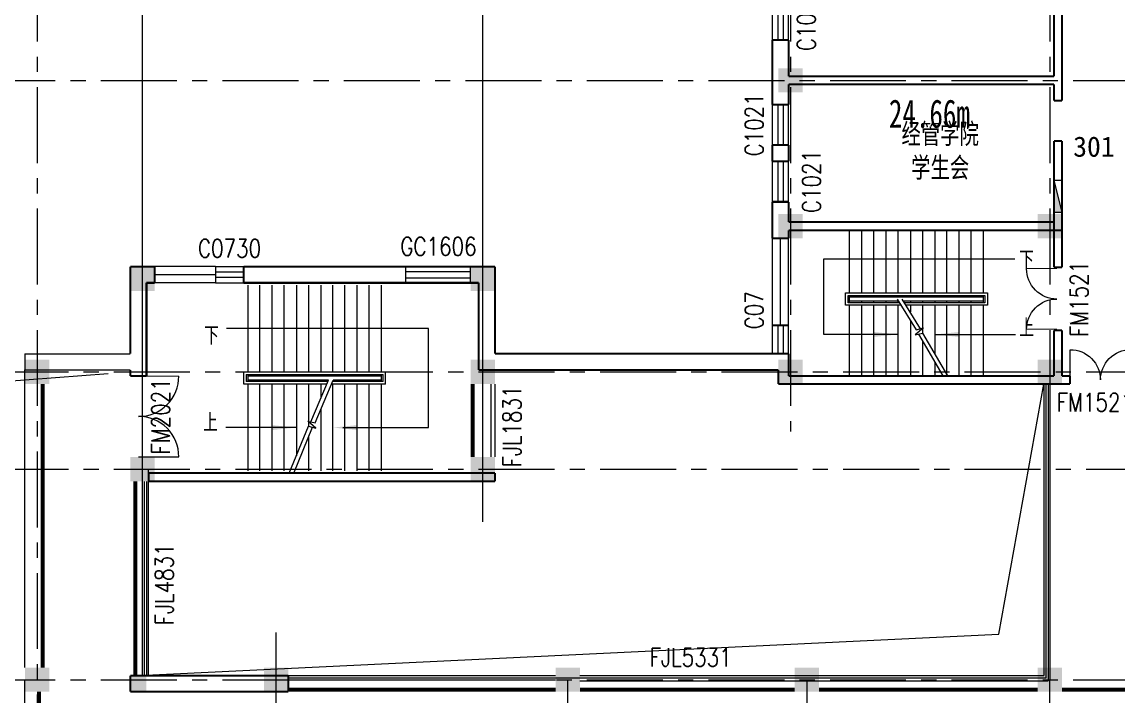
# Model space of a CAD drawing. Extents: x 2719331 to 3465925, y -270324 to -167476.
# Drawn here: x 3063763 to 3090823, y -222807 to -206159 of the extents above; entities that cross this region are included whole.
import ezdxf
from ezdxf.enums import TextEntityAlignment as Align

# ---------------------------------------------------------------- set-up
doc = ezdxf.new("R2010")
doc.units = 0
doc.header["$LTSCALE"] = 1500
doc.header["$MEASUREMENT"] = 0
doc.linetypes.add('CENTER', pattern=[2, 1.25, -0.25, 0.25, -0.25])
doc.linetypes.add('DASH', pattern=[0.35, 0.25, -0.1])
doc.layers.get('0').update_dxf_attribs({"linetype": 'CONTINUOUS', "lineweight": 0})
for name, color, linetype, lineweight in [('COLUMN', 7, 'CONTINUOUS', 5), ('DOTE', 7, 'CENTER', 5), ('OTHER', 7, 'CONTINUOUS', 5), ('P-S-TEXT', 7, 'CONTINUOUS', 5), ('PUB_DIM', 250, 'CONTINUOUS', 5), ('STAIR', 7, 'CONTINUOUS', 5), ('WALL', 7, 'CONTINUOUS', 5), ('WINDOW', 7, 'CONTINUOUS', 5), ('WINDOW_TEXT', 7, 'CONTINUOUS', 5), ('我的', 7, 'CONTINUOUS', 5), ('消火栓', 7, 'CONTINUOUS', 5), ('看线', 7, 'CONTINUOUS', 5), ('防火卷帘', 7, 'CONTINUOUS', 5), ('防火卷帘名称', 7, 'CONTINUOUS', 5)]:
    doc.layers.add(name, color=color, linetype=linetype, lineweight=lineweight)
doc.layers.add('中文', color=4, linetype='CONTINUOUS')
doc.layers.add('地面', color=250, linetype='CONTINUOUS')
doc.styles.add('_SIMPLEX', font='SIMPLEX.shx', dxfattribs={"width": 0.6})
doc.styles.add('H1', font='romans.shx', dxfattribs={"width": 1.2, "bigfont": 'hztxt.shx'})
doc.styles.add('HZ4', font='SimSun.ttf', dxfattribs={"width": 0.7, "height": 700})
doc.styles.add('SIMPLEX', font='SIMPLEX.SHX', dxfattribs={"width": 0.6})
doc.styles.get("Standard").update_dxf_attribs({"font": 'SIMHEI.TTF', "height": 1.2})

# ---------------------------------------------------------------- blocks, each defined once
blk = doc.blocks.new('_FZH')
blk.add_solid([(0.5, -0.5), (-0.5, -0.5), (0.5, 0.5), (-0.5, 0.5)])
blk = doc.blocks.new('_ARROW')
blk.add_solid([(0, 0), (-1, 0.1), (-1, -0.1)])
blk = doc.blocks.new('M_A3PTU')
for p, q in [((-0.5, 0), (-0.499, -0.498)), ((0.5, 0), (0.499, -0.498))]:
    blk.add_line(p, q)
for centre, start, end in [((-0.498, -0.001), 269.885, 0.0763), ((0.498, -0.001), 179.9237, 270.115)]:
    blk.add_arc(centre, 0.498, start, end)
blk = doc.blocks.new('A$C68C06AB7')
at = {"layer": '消火栓'}
blk.add_hatch(color=256, dxfattribs=at).paths.add_polyline_path([(800, 200), (0, 200), (800, 0)])
blk.add_line((0, 200), (800, 0), dxfattribs=at)
blk.add_lwpolyline([(0, 200), (0, 0), (800, 0), (800, 200)], close=True, dxfattribs=at)
blk = doc.blocks.new('_WBLK')
for p, q in [((-0.5, 0.5), (0.5, 0.5)), ((0.5, 0.167), (-0.5, 0.167)), ((0.5, -0.167), (-0.5, -0.167)), ((-0.5, -0.5), (0.5, -0.5))]:
    blk.add_line(p, q)
at = {"layer": 'WINDOW_TEXT', "style": 'SIMPLEX', "flags": 9}
blk.add_attdef('A', text='', height=1, dxfattribs=at).set_placement((0, 1.5), align=Align.MIDDLE)
blk = doc.blocks.new('_GCBLK')
at = {"linetype": 'DASH'}
for p, q in [((-0.5, -0.5), (-0.5, 0.5)), ((0.5, -0.5), (0.5, 0.5)), ((-0.5, 0.2), (0.5, 0.2)), ((-0.5, -0.2), (0.5, -0.2))]:
    blk.add_line(p, q, dxfattribs=at)
at = {"layer": 'WINDOW_TEXT', "style": 'SIMPLEX', "flags": 9}
blk.add_attdef('A', text='', height=1, dxfattribs=at).set_placement((0, 1.5), align=Align.MIDDLE)

msp = doc.modelspace()

# ---------------------------------------------------------------- linework, layer by layer
at = {"layer": 'DOTE', "lineweight": 0}
for p, q in [((3064138.2, -177768.4), (3064138.2, -244174.4)), ((3082738.2, -177768.4), (3082738.2, -216274.1)), ((3089138.2, -177768.4), (3089138.2, -222501.7)), ((3056712.2, -207602), (3126057, -207602)), ((3057035.1, -214802), (3126498.5, -214802)), ((3057035.1, -217202), (3127112, -217202)), ((3056712.2, -222402), (3120288.5, -222402))]:
    msp.add_line(p, q, dxfattribs=at)
at = {"layer": 'OTHER', "lineweight": 0}
for points in [[(3061979.9, -215139.4), (3065888.2, -214843.1)], [(3066648.5, -222302), (3087881.8, -221276.7), (3088988.2, -215102)]]:
    msp.add_lwpolyline(points, dxfattribs=at)
at = {"layer": 'PUB_DIM', "lineweight": 0}
for points in [[(3085396.3, -213877), (3083563.1, -213877), (3083563.1, -212006.5), (3088274.6, -212006.5)], [(3071688.2, -216177), (3073798.4, -216177), (3073798.4, -213732), (3068809.9, -213732)], [(3086296.3, -213877), (3088287.9, -213877)], [(3070538.2, -216177), (3068796.6, -216177)]]:
    msp.add_lwpolyline(points, dxfattribs=at)
at = {"layer": 'STAIR', "lineweight": 0}
for p, q in [((3084196.3, -212852), (3084196.3, -211302)), ((3084496.3, -212852), (3084496.3, -211302)), ((3084796.3, -212852), (3084796.3, -211302)), ((3085096.3, -212852), (3085096.3, -211302)), ((3085396.3, -212852), (3085396.3, -211302)), ((3085696.3, -211302), (3085696.3, -212852)), ((3085996.3, -211302), (3085996.3, -212852)), ((3086296.3, -211302), (3086296.3, -212852)), ((3086596.3, -212852), (3086596.3, -211302)), ((3086896.3, -212852), (3086896.3, -211302)), ((3087196.3, -212852), (3087196.3, -211302)), ((3087496.3, -211302), (3087496.3, -212852)), ((3069338.2, -212662), (3069338.2, -214802)), ((3069638.2, -214802), (3069638.2, -212662)), ((3069938.2, -214802), (3069938.2, -212662)), ((3070238.2, -214802), (3070238.2, -212662)), ((3070538.2, -212662), (3070538.2, -214802)), ((3070838.2, -212662), (3070838.2, -214802)), ((3071138.2, -212662), (3071138.2, -214802)), ((3071438.2, -214802), (3071438.2, -212662)), ((3071738.2, -214802), (3071738.2, -212662)), ((3072038.2, -214802), (3072038.2, -212662)), ((3072338.2, -214802), (3072338.2, -212662)), ((3072638.2, -214802), (3072638.2, -212662)), ((3084096.3, -212852), (3087596.3, -212852)), ((3084096.3, -213152), (3084096.3, -212852)), ((3084156.3, -212912), (3087536.3, -212912)), ((3084156.3, -213092), (3084156.3, -212912)), ((3084196.3, -213092), (3084196.3, -212912)), ((3084196.3, -212952), (3087496.3, -212952)), ((3084496.3, -212952), (3084496.3, -212912)), ((3084796.3, -212952), (3084796.3, -212912)), ((3085096.3, -212952), (3085096.3, -212912)), ((3085396.3, -212952), (3085396.3, -212912)), ((3085696.3, -212912), (3085696.3, -212952)), ((3085996.3, -212912), (3085996.3, -212952)), ((3086296.3, -212912), (3086296.3, -212952)), ((3086596.3, -212952), (3086596.3, -212912)), ((3086896.3, -212952), (3086896.3, -212912)), ((3087196.3, -212952), (3087196.3, -212912)), ((3087496.3, -212912), (3087496.3, -213092)), ((3087536.3, -212912), (3087536.3, -213092)), ((3087596.3, -212852), (3087596.3, -213152)), ((3085454, -213152), (3084096.3, -213152)), ((3085419.4, -213092), (3084156.3, -213092)), ((3085396.3, -213052), (3084196.3, -213052)), ((3084196.3, -214902), (3084196.3, -213152)), ((3084496.3, -213092), (3084496.3, -213052)), ((3084496.3, -214902), (3084496.3, -213152)), ((3084796.3, -213092), (3084796.3, -213052)), ((3084796.3, -214902), (3084796.3, -213152)), ((3085096.3, -213092), (3085096.3, -213052)), ((3085096.3, -214902), (3085096.3, -213152)), ((3085371.3, -213008.7), (3085835.1, -213762.1)), ((3085396.3, -213092), (3085396.3, -213052)), ((3085396.3, -214902), (3085396.3, -213152)), ((3085486.8, -213008.7), (3085935.6, -213736.1)), ((3087496.3, -213052), (3085511.8, -213052)), ((3087536.3, -213092), (3085534.9, -213092)), ((3087596.3, -213152), (3085569.5, -213152)), ((3085696.3, -213052), (3085696.3, -213092)), ((3085696.3, -213152), (3085696.3, -213321.6)), ((3085996.3, -213052), (3085996.3, -213092)), ((3085996.3, -213152), (3085996.3, -213842.1)), ((3086296.3, -213052), (3086296.3, -213092)), ((3086296.3, -213152), (3086296.3, -214360.9)), ((3086596.3, -213092), (3086596.3, -213052)), ((3086596.3, -214902), (3086596.3, -213152)), ((3086896.3, -213092), (3086896.3, -213052)), ((3086896.3, -214902), (3086896.3, -213152)), ((3087196.3, -213092), (3087196.3, -213052)), ((3087196.3, -214902), (3087196.3, -213152)), ((3087496.3, -213152), (3087496.3, -214902)), ((3085696.3, -213521.6), (3085696.3, -214902)), ((3086016, -213715.4), (3085815.8, -213888.7)), ((3085835.1, -213762.1), (3086016, -213715.4)), ((3085815.8, -213888.7), (3085996.7, -213842)), ((3085896.2, -213867.9), (3086493.3, -214902)), ((3085996.3, -214041.3), (3085996.3, -214902)), ((3085996.7, -213842), (3086608.7, -214902)), ((3086296.3, -214560.9), (3086296.3, -214902)), ((3069238.2, -214802), (3072738.2, -214802)), ((3069238.2, -215102), (3069238.2, -214802)), ((3072738.2, -215102), (3072738.2, -214802)), ((3071290.7, -215102), (3069238.2, -215102)), ((3069298.2, -214862), (3072678.2, -214862)), ((3069298.2, -214862), (3069298.2, -215042)), ((3071314.6, -215042), (3069298.2, -215042)), ((3069338.2, -214862), (3069338.2, -215042)), ((3069338.2, -214902), (3072638.2, -214902)), ((3071330.5, -215002), (3069338.2, -215002)), ((3069338.2, -215102), (3069338.2, -217242)), ((3069638.2, -214902), (3069638.2, -214862)), ((3069638.2, -215042), (3069638.2, -215002)), ((3069638.2, -217242), (3069638.2, -215102)), ((3069938.2, -214902), (3069938.2, -214862)), ((3069938.2, -215042), (3069938.2, -215002)), ((3069938.2, -217242), (3069938.2, -215102)), ((3070238.2, -214902), (3070238.2, -214862)), ((3070238.2, -215042), (3070238.2, -215002)), ((3070238.2, -217242), (3070238.2, -215102)), ((3070538.2, -214862), (3070538.2, -214902)), ((3070538.2, -215002), (3070538.2, -215042)), ((3070538.2, -215102), (3070538.2, -216873.7)), ((3070838.2, -214862), (3070838.2, -214902)), ((3070838.2, -215002), (3070838.2, -215042)), ((3070838.2, -215102), (3070838.2, -216142.1)), ((3070898.9, -216036.1), (3071330.5, -215002)), ((3070999.4, -216062.1), (3071445.8, -215002)), ((3071138.2, -214862), (3071138.2, -214902)), ((3071138.2, -215002), (3071138.2, -215042)), ((3071138.2, -215102), (3071138.2, -215435)), ((3072738.2, -215102), (3071405.6, -215102)), ((3072678.2, -215042), (3071429.7, -215042)), ((3071438.2, -214902), (3071438.2, -214862)), ((3071438.2, -217242), (3071438.2, -215102)), ((3072638.2, -215002), (3071445.8, -215002)), ((3071738.2, -214902), (3071738.2, -214862)), ((3071738.2, -215042), (3071738.2, -215002)), ((3071738.2, -217242), (3071738.2, -215102)), ((3072038.2, -214902), (3072038.2, -214862)), ((3072038.2, -215042), (3072038.2, -215002)), ((3072038.2, -217242), (3072038.2, -215102)), ((3072338.2, -214902), (3072338.2, -214862)), ((3072338.2, -215042), (3072338.2, -215002)), ((3072338.2, -217242), (3072338.2, -215102)), ((3072638.2, -215042), (3072638.2, -214862)), ((3072638.2, -217242), (3072638.2, -215102)), ((3072678.2, -215042), (3072678.2, -214862)), ((3075338.2, -215102), (3075338.2, -216902)), ((3075438.2, -215102), (3075438.2, -216902)), ((3088988.2, -215102), (3088988.2, -222302)), ((3089038.2, -215102), (3089038.2, -222367)), ((3089094.8, -215102), (3089094.8, -222427)), ((3089138.2, -215102), (3089138.2, -222102)), ((3071138.2, -215716.9), (3071138.2, -217242)), ((3070362.8, -217302), (3070837.8, -216142)), ((3070478.1, -217302), (3070938.3, -216167.9)), ((3070818.5, -216015.4), (3070999.4, -216062.1)), ((3071018.7, -216188.7), (3070818.5, -216015.4)), ((3070837.8, -216142), (3071018.7, -216188.7)), ((3070838.2, -216414.6), (3070838.2, -217242)), ((3066888.2, -222297.7), (3066888.2, -217202)), ((3066783.7, -217511.8), (3066783.7, -222311.8)), ((3066838.4, -217511.8), (3066838.4, -222311.8)), ((3070338.2, -222302), (3076938.2, -222302)), ((3089038.2, -222367), (3070338.2, -222367)), ((3070338.2, -222402), (3076938.2, -222402)), ((3077538.2, -222302), (3088988.2, -222302)), ((3077538.2, -222427), (3089094.8, -222427))]:
    msp.add_line(p, q, dxfattribs=at)
at = {"layer": 'STAIR', "lineweight": 0, "const_width": 50}
msp.add_lwpolyline([(3084196.3, -211302), (3087496.3, -211302)], dxfattribs=at)
at = {"layer": 'WALL', "lineweight": 0}
for p, q in [((3063838.2, -214352), (3066438.1, -214352)), ((3063838.2, -214352), (3063838.2, -214752)), ((3063838.2, -214752), (3066438.1, -214752))]:
    msp.add_line(p, q, dxfattribs=at)
at = {"layer": 'WALL', "lineweight": 0, "const_width": 50}
for points in [[(3089238.2, -207502), (3089238.2, -201902)], [(3089438.2, -208102.1), (3089438.2, -201902)], [(3082688.2, -206602), (3082288.2, -206602)], [(3082288.2, -208202), (3082288.2, -206602)], [(3082688.2, -206602), (3082688.2, -207502)], [(3082688.2, -207502), (3089238.2, -207502)], [(3082688.2, -207702), (3082688.2, -208202)], [(3082688.2, -207702), (3089238.2, -207702)], [(3089238.2, -208102.1), (3089238.2, -207702)], [(3089238.2, -208102.1), (3089438.2, -208102.1)], [(3082688.2, -208202), (3082288.2, -208202)], [(3089238.2, -209102.1), (3089438.2, -209102.1)], [(3089238.2, -212217.9), (3089238.2, -209102.1)], [(3089438.2, -212217.9), (3089438.2, -209102.1)], [(3089438.2, -209102.1), (3089438.2, -211302)], [(3082688.2, -209202), (3082288.2, -209202)], [(3082288.2, -209602), (3082288.2, -209202)], [(3082688.2, -209202), (3082688.2, -209602)], [(3082688.2, -209602), (3082288.2, -209602)], [(3082688.2, -210602), (3082288.2, -210602)], [(3082288.2, -211502), (3082288.2, -210602)], [(3082688.2, -210602), (3082688.2, -211102)], [(3089238.2, -211102), (3082688.2, -211102)], [(3082688.2, -211302), (3082688.2, -211502)], [(3089238.2, -211302), (3082688.2, -211302)], [(3089438.2, -211302), (3089238.2, -211302)], [(3082688.2, -211502), (3082288.2, -211502)], [(3066438.1, -214352), (3066438.1, -212202)], [(3067038.2, -212202), (3066438.2, -212202)], [(3067038.2, -212202), (3067038.2, -212602)], [(3069238.2, -212202), (3069238.2, -212602)], [(3069238.2, -212202), (3075438.2, -212202)], [(3075438.2, -214352), (3075438.2, -212202)], [(3089438.2, -212217.9), (3089238.2, -212217.9)], [(3067038.2, -212602), (3066838.2, -212602)], [(3066838.2, -214902), (3066838.2, -212602)], [(3069238.2, -212602), (3075038.2, -212602)], [(3075038.2, -214752), (3075038.2, -212602)], [(3089438.2, -213777.9), (3089238.2, -213777.9)], [(3089238.2, -214902), (3089238.2, -213777.9)], [(3089438.2, -213777.9), (3089438.2, -214902)], [(3075438.2, -214352), (3082688.2, -214352)], [(3082288.2, -214352), (3082688.2, -214352)], [(3082688.2, -214352), (3082688.2, -214902)], [(3066438.1, -214902), (3066438.1, -214752)], [(3075038.2, -214752), (3082438.2, -214752)], [(3082438.2, -215102), (3082438.2, -214752)], [(3066838.2, -214902), (3066438.1, -214902)], [(3089638.2, -215102), (3082438.2, -215102)], [(3089238.2, -214902), (3082688.2, -214902)], [(3089638.2, -214902), (3089438.2, -214902)], [(3089638.2, -214902), (3089638.2, -215102)], [(3066895.5, -217502), (3066895.5, -217302)], [(3075438.2, -217302), (3066895.5, -217302)], [(3075438.2, -217502), (3075438.2, -217302)], [(3066895.5, -217502), (3075438.2, -217502)], [(3066438.2, -222302), (3066438.2, -222702)], [(3066438.2, -222302), (3070338.2, -222302)], [(3070338.2, -222702), (3070338.2, -222302)], [(3070338.2, -222702), (3066438.2, -222702)]]:
    msp.add_lwpolyline(points, dxfattribs=at)
at = {"layer": 'WINDOW', "lineweight": 0}
for p, q in [((3082288.2, -213652), (3082288.2, -211502)), ((3082488.2, -213652), (3082488.2, -211502)), ((3082688.2, -213652), (3082688.2, -211502)), ((3068538.2, -212202), (3067038.2, -212202)), ((3068538.2, -212402), (3067038.2, -212402)), ((3068538.2, -212202), (3068538.2, -212602)), ((3068538.2, -212602), (3067038.2, -212602))]:
    msp.add_line(p, q, dxfattribs=at)
at = {"layer": 'WINDOW', "lineweight": 0, "const_width": 50}
msp.add_lwpolyline([(3082288.2, -213652), (3082688.2, -213652)], dxfattribs=at)
at = {"layer": '我的', "lineweight": 0}
for p, q in [((3066738.2, -222297.7), (3066738.2, -175313.3)), ((3075138.2, -218502), (3075138.2, -176145.3)), ((3070038.2, -249310), (3070038.2, -221239.1)), ((3077238.2, -249310), (3077238.2, -222402)), ((3083138.2, -222402), (3083138.2, -249310)), ((3089138.2, -249042.4), (3089138.2, -222402))]:
    msp.add_line(p, q, dxfattribs=at)
at = {"layer": '看线', "lineweight": 0}
for p, q in [((3063838.2, -222102), (3063838.2, -214752)), ((3063838.2, -224902), (3063838.2, -222402))]:
    msp.add_line(p, q, dxfattribs=at)
at = {"layer": '防火卷帘', "linetype": 'DASH', "lineweight": 0, "const_width": 100}
for points in [[(3064271.9, -215102.2), (3064271.9, -222102)], [(3074888.2, -216902), (3074888.2, -215102)], [(3066560.5, -217502), (3066560.5, -222302)], [(3064188.2, -222702), (3064188.2, -224902)], [(3076938.2, -222652), (3070338.2, -222652)], [(3077538.2, -222652), (3082838.2, -222652)], [(3083438.2, -222652), (3088838.2, -222652)], [(3091338.2, -222652), (3089438.2, -222652)]]:
    msp.add_lwpolyline(points, dxfattribs=at)

# ---------------------------------------------------------------- block references
at = {"layer": 'COLUMN', "lineweight": 0, "xscale": 600, "yscale": 600, "zscale": 600}
for p in [(3082738.2, -207602), (3082738.2, -211202), (3089138.2, -211202), (3082738.2, -214802), (3089138.2, -214802)]:
    msp.add_blockref('_FZH', p, dxfattribs=at)
at = {"layer": 'COLUMN', "lineweight": 0, "extrusion": (0, 0, -1), "xscale": -600, "yscale": 600, "zscale": -400}
for p in [(-3066738.2, -212502), (-3075138.2, -212502), (-3075138.2, -214802), (-3066738.2, -217202), (-3075138.2, -217202)]:
    msp.add_blockref('_FZH', p, dxfattribs=at)
at = {"layer": 'COLUMN', "lineweight": 0, "xscale": 600, "yscale": 600, "zscale": 600, "rotation": 359.9999999999999}
for p in [(3064138.2, -214802), (3064138.2, -214802), (3064138.2, -222402), (3070038.2, -222402), (3077238.2, -222402), (3083138.2, -222402), (3089138.2, -222402)]:
    msp.add_blockref('_FZH', p, dxfattribs=at)
at = {"layer": 'COLUMN', "lineweight": 0, "extrusion": (0, 0, -1), "xscale": 400, "yscale": 400, "zscale": -400, "rotation": 359.9999999999999}
msp.add_blockref('_FZH', (-3066638.2, -222502), dxfattribs=at)
at = {"layer": 'PUB_DIM', "lineweight": 0, "extrusion": (0, 0, -1), "xscale": -600, "yscale": 600, "zscale": -600}
msp.add_blockref('_ARROW', (-3085396.3, -213877), dxfattribs=at)
at = {"layer": 'PUB_DIM', "lineweight": 0, "extrusion": (0, 0, -1), "xscale": -600, "yscale": 600, "zscale": -600, "rotation": 180}
msp.add_blockref('_ARROW', (-3086296.3, -213877), dxfattribs=at)
at = {"layer": 'PUB_DIM', "lineweight": 0, "xscale": -600, "yscale": 600, "zscale": 600, "rotation": 180}
msp.add_blockref('_ARROW', (3070538.2, -216177), dxfattribs=at)
at = {"layer": 'PUB_DIM', "lineweight": 0, "xscale": -600, "yscale": 600, "zscale": 600}
msp.add_blockref('_ARROW', (3071438.2, -216177), dxfattribs=at)
at = {"layer": 'WINDOW', "lineweight": 0}
ref = msp.add_blockref('_WBLK', (3082488.2, -206102), dxfattribs=dict(at, xscale=1000, yscale=399.9999999236315, zscale=1000, rotation=90))
ref.add_attrib('A', 'C1021', dxfattribs={"layer": 'WINDOW_TEXT', "height": 450, "rotation": 90, "style": '_SIMPLEX', "width": 0.8, "flags": 8}).set_placement((3083126.4, -206102), align=Align.MIDDLE)
ref = msp.add_blockref('_WBLK', (3082488.2, -208702), dxfattribs=dict(at, xscale=1000, yscale=399.9999999240972, zscale=1000, rotation=90))
ref.add_attrib('A', 'C1021', dxfattribs={"layer": 'WINDOW_TEXT', "height": 450, "rotation": 90, "style": '_SIMPLEX', "width": 0.8, "flags": 8}).set_placement((3081838.2, -208702), align=Align.MIDDLE)
ref = msp.add_blockref('_WBLK', (3082488.2, -210102), dxfattribs=dict(at, xscale=1000, yscale=399.9999999240972, zscale=1000, rotation=90))
ref.add_attrib('A', 'C1021', dxfattribs={"layer": 'WINDOW_TEXT', "height": 450, "rotation": 90, "style": '_SIMPLEX', "width": 0.8, "flags": 8}).set_placement((3083253.8, -210102), align=Align.MIDDLE)
ref = msp.add_blockref('_WBLK', (3068888.2, -212402), dxfattribs=dict(at, xscale=700, yscale=400.0000000001164, zscale=700))
ref.add_attrib('A', 'C0730', dxfattribs={"layer": 'WINDOW_TEXT', "height": 450, "style": '_SIMPLEX', "width": 0.8, "flags": 8}).set_placement((3068888.2, -211752), align=Align.MIDDLE)
ref = msp.add_blockref('_GCBLK', (3074038.2, -212402), dxfattribs=dict(at, xscale=1600, yscale=400, zscale=1600))
ref.add_attrib('A', 'GC1606', dxfattribs={"layer": 'WINDOW_TEXT', "height": 450, "style": '_SIMPLEX', "width": 0.8, "flags": 8}).set_placement((3074045.8, -211703.5), align=Align.MIDDLE)
ref = msp.add_blockref('M_A3PTU', (3089311.8, -213001.5), dxfattribs=dict(at, xscale=1500, yscale=-1500, zscale=1500, rotation=90))
ref.add_attrib('A', 'FM1521', dxfattribs={"layer": 'WINDOW_TEXT', "height": 450, "rotation": 90, "style": '_SIMPLEX', "width": 0.8, "flags": 8}).set_placement((3089861.8, -213001.5, -360295.4), align=Align.MIDDLE)
ref = msp.add_blockref('_WBLK', (3082488.2, -214002), dxfattribs=dict(at, xscale=700, yscale=400.0000000107102, zscale=700, rotation=90))
ref.add_attrib('A', 'C07', dxfattribs={"layer": 'WINDOW_TEXT', "height": 450, "rotation": 90, "style": '_SIMPLEX', "width": 0.8, "flags": 8}).set_placement((3081838.2, -213281.1), align=Align.MIDDLE)
ref = msp.add_blockref('M_A3PTU', (3090388.2, -215002), dxfattribs=dict(at, xscale=1500, yscale=-1500, zscale=1500))
ref.add_attrib('A', 'FM1521A', dxfattribs={"layer": 'WINDOW_TEXT', "height": 450, "style": '_SIMPLEX', "width": 0.8, "flags": 8}).set_placement((3090388.2, -215552), align=Align.MIDDLE)
ref = msp.add_blockref('M_A3PTU', (3066638.2, -215902), dxfattribs=dict(at, xscale=-2000, yscale=-2000, zscale=2000, rotation=270))
ref.add_attrib('A', 'FM2021', dxfattribs={"layer": 'WINDOW_TEXT', "height": 450, "rotation": 90, "style": '_SIMPLEX', "width": 0.8, "flags": 8}).set_placement((3067188.2, -215902, -360295.4), align=Align.MIDDLE)
at = {"layer": '消火栓', "lineweight": 0, "xscale": -1, "rotation": 90}
msp.add_blockref('A$C68C06AB7', (3089438.2, -210064.8), dxfattribs=at)

# ---------------------------------------------------------------- texts
at = {"layer": 'P-S-TEXT', "lineweight": 0, "style": 'H1', "width": 0.8}
for s, p in [('下', (3088385.3, -212262)), ('上', (3088385.3, -213940.4)), ('下', (3068266.8, -214132.3)), ('上', (3068238.4, -216280.6))]:
    msp.add_text(s, height=450, dxfattribs=at).set_placement(p)
at = {"layer": '中文', "insert": (3089715.8, -208987.8), "char_height": 500, "width": 6011.563, "attachment_point": 1}
msp.add_mtext('{\\fFangSong_GB2312|b0|i0|c134|p49;\\C0;301}', dxfattribs=at)
at = {"layer": '地面', "lineweight": 25, "insert": (3085165.4, -208073), "char_height": 700, "width": 2443.34, "attachment_point": 1, "style": 'HZ4'}
msp.add_mtext('{\\C3;24.66m}', dxfattribs=at)
at = {"layer": '我的', "lineweight": 25, "insert": (3086431.9, -208670.1), "char_height": 500, "width": 4526.82, "attachment_point": 2, "style": 'HZ4'}
msp.add_mtext('{\\f宋体|b0|i0|c134|p2;经管学院\\P学生会}', dxfattribs=at)
at = {"layer": '防火卷帘名称', "lineweight": 0, "style": '_SIMPLEX', "width": 0.8}
for s, p in [('FJL1831', (3076088.8, -217159.4)), ('FJL4831', (3067505, -221059.6))]:
    msp.add_text(s, height=450, rotation=90, dxfattribs=at).set_placement(p)
msp.add_text('FJL5331', height=450, dxfattribs=at).set_placement((3079263.2, -222076.6))

doc.saveas('drawing.dxf')
